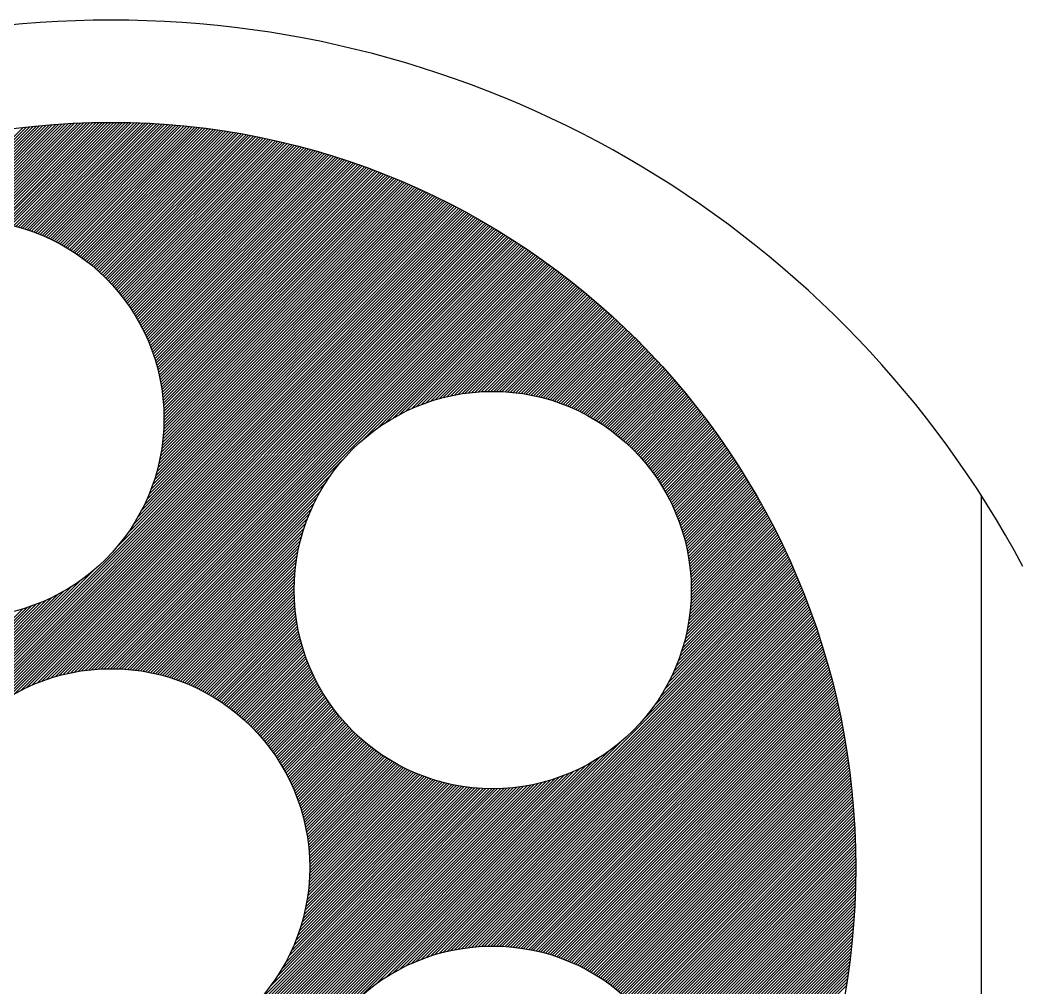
# Model space of a CAD drawing. Extents: x 35 to 221, y -13 to 45.
# Drawn here: x 110.3403 to 110.4948, y 35.8033 to 35.9523 of the extents above; entities that cross this region are included whole.
import ezdxf

# ---------------------------------------------------------------- set-up
doc = ezdxf.new("R2010")
doc.units = 0
doc.header["$LTSCALE"] = 0.5
doc.header["$MEASUREMENT"] = 0
doc.layers.get('0').update_dxf_attribs({"linetype": 'CONTINUOUS'})
doc.layers.add('PECA', color=3, linetype='CONTINUOUS')

# ---------------------------------------------------------------- blocks, each defined once
blk = doc.blocks.new('*X19')
at = {"color": 0}
for p, q in [((291.5049283023066, 149.8832487138869), (291.522343707316, 149.9006641188964)), ((291.5055858275218, 149.8833716663755), (291.5229489079069, 149.9007347467607)), ((291.5062283996911, 149.8834796658182), (291.5235510004991, 149.9008022666263)), ((291.5068571180301, 149.8835738114307), (291.5241500370729, 149.9008667304735)), ((291.5074729415264, 149.8836550622004), (291.5247460679971, 149.9009281886711)), ((291.5080767128348, 149.8837242607823), (291.5253391420977, 149.9009866900452)), ((291.5086691771627, 149.8837821523836), (291.5259293067243, 149.9010422819452)), ((291.5092509973746, 149.8838293998689), (291.5265166078108, 149.9010950103052)), ((291.5098227662025, 149.8838665959702), (291.5271010899349, 149.9011449197026)), ((291.510385016213, 149.8838942732542), (291.5276827963726, 149.9011920534138)), ((291.5109382280163, 149.8839129123309), (291.528261769152, 149.9012364534665)), ((291.5114828370818, 149.8839229486697), (291.5288380491018, 149.9012781606897)), ((291.5120192394396, 149.883924778301), (291.5294116758997, 149.9013172147611)), ((291.5125477964839, 149.8839187626188), (291.5299826881168, 149.9013536542517)), ((291.5130688390433, 149.8839052324515), (291.5305511232604, 149.9013875166686)), ((291.5135826708528, 149.8838844915345), (291.5311170178143, 149.9014188384959)), ((291.514089571531, 149.8838568194861), (291.5316804072778, 149.901447655233)), ((291.5145897991453, 149.8838224743738), (291.5322413262026, 149.9014740014311)), ((291.5150835924342, 149.8837816949361), (291.5327998082268, 149.9014979107288)), ((291.5155711727399, 149.8837347025153), (291.5333558861094, 149.9015194158848)), ((291.5160527456973, 149.8836817027461), (291.5339095917614, 149.9015385488102)), ((291.5165285027147, 149.8836228870369), (291.5344609562762, 149.9015553405985)), ((291.5169986222776, 149.8835584338733), (291.5350100099587, 149.9015698215544)), ((291.5174632711014, 149.8834885099705), (291.5355567823527, 149.9015820212217)), ((291.5179226051513, 149.8834132712938), (291.5361013022673, 149.9015919684097)), ((291.5183767705515, 149.8833328639674), (291.5366435978022, 149.9015996912181)), ((291.5188259043939, 149.8832474250833), (291.5371836963718, 149.9016052170611)), ((291.5192701354634, 149.8831570834262), (291.537721624728, 149.9016085726907)), ((291.5197095848865, 149.8830619601227), (291.5382574089826, 149.9016097842188)), ((291.5201443667158, 149.8829621692254), (291.5387910746281, 149.9016088771377)), ((291.5205745884563, 149.8828578182393), (291.5393226465581, 149.9016058763411)), ((291.5210003515406, 149.882749008597), (291.5398521490866, 149.901600806143)), ((291.5214217517592, 149.8826358360892), (291.5403796059665, 149.9015936902963)), ((291.5218388796516, 149.8825183912548), (291.5409050404073, 149.9015845520107)), ((291.5222518208599, 149.8823967597366), (291.5414284750929, 149.9015734139696)), ((291.5226606564533, 149.8822710226034), (291.5419499321966, 149.9015602983468)), ((291.5230654632222, 149.8821412566458), (291.5424694333985, 149.9015452268221)), ((291.5234663139479, 149.8820075346449), (291.542986999899, 149.901528220596)), ((291.523863277649, 149.8818699256194), (291.5435026524345, 149.9015093004049)), ((291.5242564198076, 149.8817284950514), (291.5440164112908, 149.9014884865346)), ((291.5246458025769, 149.8815833050941), (291.5445282963164, 149.9014657988337)), ((291.5250314849717, 149.8814344147624), (291.5450383269359, 149.9014412567266)), ((291.5254135230446, 149.8812818801087), (291.545546522162, 149.9014148792261)), ((291.5257919700471, 149.8811257543847), (291.5460529006074, 149.9013866849449)), ((291.5261668765796, 149.8809660881906), (291.5465574804965, 149.9013566921075)), ((291.5265382907289, 149.8808029296132), (291.5470602796766, 149.9013249185609)), ((291.5269062581957, 149.8806363243535), (291.5475613156279, 149.9012913817857)), ((291.527270822413, 149.8804663158442), (291.5480606054747, 149.9012560989059)), ((291.527632024655, 149.8802929453597), (291.5485581659945, 149.9012190866991)), ((291.5279899041386, 149.8801162521167), (291.5490540136279, 149.901180361606)), ((291.5283444981172, 149.8799362733687), (291.5495481644878, 149.9011399397394)), ((291.528695841968, 149.879753044493), (291.5500406343684, 149.9010978368933)), ((291.5290439692729, 149.8795665990712), (291.5505314387534, 149.9010540685517)), ((291.5293889118935, 149.8793769689652), (291.5510205928245, 149.9010086498962)), ((291.5297307000412, 149.8791841843864), (291.5515081114694, 149.9009615958146)), ((291.5300693623423, 149.8789882739609), (291.5519940092896, 149.9009129209082)), ((291.5304049258977, 149.8787892647897), (291.5524783006076, 149.9008626394996)), ((291.5307374163393, 149.8785871825048), (291.5529609994742, 149.9008107656396)), ((291.5310668578823, 149.8783820513212), (291.5534421196757, 149.9007573131145)), ((291.5313932733731, 149.8781738940853), (291.5539216747401, 149.9007022954524)), ((291.5317166843344, 149.8779627323202), (291.5543996779443, 149.90064572593)), ((291.5320371110071, 149.8777485862663), (291.5548761423198, 149.9005876175789)), ((291.5323545723883, 149.8775314749209), (291.555351080659, 149.9005279831915)), ((291.5326690862675, 149.8773114160735), (291.5558245055211, 149.9004668353271)), ((291.5329806692592, 149.8770884263386), (291.5562964292381, 149.9004041863175)), ((291.5332893368337, 149.8768625211866), (291.5567668639197, 149.9003400482725)), ((291.5335951033447, 149.876633714971), (291.5572358214591, 149.9002744330853)), ((291.5338979820554, 149.8764020209551), (291.557703313538, 149.9002073524377)), ((291.5341979851616, 149.8761674513347), (291.5581693516319, 149.900138817805)), ((291.5344951238133, 149.8759300172598), (291.5586339470145, 149.900068840461)), ((291.534789408134, 149.875689728854), (291.5590971107629, 149.8999974314828)), ((291.5350808472383, 149.8754465952317), (291.5595588537617, 149.899924601755)), ((291.5353694492472, 149.8752006245141), (291.5600191867078, 149.8998503619746)), ((291.5356552213024, 149.8749518238426), (291.5604781201147, 149.8997747226549)), ((291.5359381695777, 149.8747001993914), (291.5609356643164, 149.89969769413)), ((291.5362182992901, 149.8744457563772), (291.5613918294715, 149.8996192865586)), ((291.5364956147078, 149.8741884990683), (291.5618466255675, 149.899539509928)), ((291.5367701191581, 149.873928430792), (291.5623000624241, 149.899458374058)), ((291.5370418150322, 149.8736655539395), (291.5627521496972, 149.8993758886045)), ((291.5373107037896, 149.8733998699704), (291.5632028968826, 149.8992920630633)), ((291.5375767859605, 149.8731313794148), (291.563652313319, 149.8992069067732)), ((291.5378400611466, 149.8728600818742), (291.5641004081921, 149.8991204289197)), ((291.5381005280202, 149.8725859760213), (291.5645471905372, 149.8990326385383)), ((291.5383581843225, 149.872309059597), (291.564992669243, 149.8989435445175)), ((291.5386130268594, 149.8720293294073), (291.5654368530542, 149.898853155602)), ((291.5388650514964, 149.8717467813177), (291.5658797505747, 149.898761480396)), ((291.5391142531518, 149.8714614102465), (291.566321370271, 149.8986685273657)), ((291.539360625788, 149.8711732101561), (291.5667617204742, 149.8985743048424)), ((291.5396041624014, 149.8708821740429), (291.5672008093836, 149.8984788210252)), ((291.5398448550106, 149.8705882939257), (291.5676386450689, 149.8983820839839)), ((291.5400826946432, 149.8702915608316), (291.568075235473, 149.8982841016613)), ((291.5403176713195, 149.8699919647814), (291.5685105884144, 149.8981848818762)), ((291.5405497740365, 149.8696894947718), (291.5689447115902, 149.8980844323254)), ((291.540778990748, 149.8693841387567), (291.5693776125779, 149.8979827605865)), ((291.5410053083435, 149.8690758836256), (291.569809298838, 149.8978798741201)), ((291.5412287126256, 149.8687647151812), (291.5702397777167, 149.8977757802722)), ((291.5414491882842, 149.8684506181131), (291.5706690564473, 149.8976704862763)), ((291.5416667188687, 149.8681335759711), (291.5710971421533, 149.8975639992557)), ((291.5418812867584, 149.8678135711342), (291.5715240418498, 149.8974563262256)), ((291.5420928731295, 149.8674905847787), (291.571949762446, 149.8973474740952)), ((291.54230145792, 149.8671645968426), (291.5723743107471, 149.8972374496697)), ((291.5425070197915, 149.8668355859876), (291.5727976934562, 149.8971262596522)), ((291.542709536088, 149.8665035295575), (291.5732199171762, 149.8970139106457)), ((291.5429089827914, 149.8661684035343), (291.5736409884119, 149.8969004091548)), ((291.5431053344739, 149.8658301824902), (291.5740609135717, 149.896785761588)), ((291.5432985642461, 149.8654888395359), (291.5744796989691, 149.8966699742589)), ((291.5434886437021, 149.8651443462652), (291.574897350825, 149.8965530533882)), ((291.543675542859, 149.8647966726956), (291.5753138752688, 149.8964350051054)), ((291.5438592300934, 149.8644457872034), (291.5757292783404, 149.8963158354504)), ((291.544039672072, 149.8640916564555), (291.5761435659918, 149.8961955503752)), ((291.5442168336771, 149.863734245334), (291.5765567440886, 149.8960741557455)), ((291.5443906779267, 149.8633735168569), (291.5769688184114, 149.8959516573417)), ((291.5445611658879, 149.8630094320916), (291.5773797946576, 149.8958280608614)), ((291.5447282565844, 149.8626419500616), (291.5777896784427, 149.8957033719199)), ((291.5448919068962, 149.8622710276468), (291.5781984753016, 149.8955775960521)), ((291.545052071451, 149.861896619475), (291.57860619069, 149.8954507387139)), ((291.5452087025081, 149.8615186778056), (291.579012829986, 149.8953228052834)), ((291.5453617498321, 149.861137152403), (291.5794183984916, 149.8951938010624)), ((291.5455111605561, 149.8607519904004), (291.579822901433, 149.8950637312773)), ((291.5456568790348, 149.8603631361525), (291.5802263439633, 149.894932601081)), ((291.5457988466838, 149.8599705310749), (291.5806287311624, 149.8948004155536)), ((291.5459370018065, 149.859574113471), (291.5810300680392, 149.8946671797038)), ((291.5460712794053, 149.8591738183433), (291.5814303595322, 149.8945328984701)), ((291.5462016109767, 149.858769577188), (291.5818296105108, 149.8943975767222)), ((291.5463279242877, 149.8583613177724), (291.5822278257765, 149.8942612192613)), ((291.5464501431325, 149.8579489638907), (291.5826250100641, 149.8941238308223)), ((291.5465681870666, 149.8575324350982), (291.5830211680424, 149.893985416074)), ((291.5466819711152, 149.8571116464203), (291.5834163043157, 149.8938459796207)), ((291.5467914054548, 149.8566865080332), (291.5838104234245, 149.8937055260029)), ((291.5468963950626, 149.8562569249145), (291.5842035298467, 149.8935640596985)), ((291.5469968393319, 149.8558227964572), (291.5845956279984, 149.8934215851237)), ((291.5470926316469, 149.8553840160457), (291.5849867222352, 149.893278106634)), ((291.547183658915, 149.8549404705872), (291.5853768168528, 149.8931336285249)), ((291.5472698010472, 149.8544920399927), (291.5857659160878, 149.8929881550334)), ((291.5473509303831, 149.8540385966021), (291.5861540241193, 149.8928416903383)), ((291.5474269110517, 149.8535800045441), (291.586541145069, 149.8926942385614)), ((291.5474975982575, 149.8531161190234), (291.5869272830024, 149.8925458037682)), ((291.5475628374842, 149.8526467855235), (291.5873124419297, 149.892396389969)), ((291.5476224636012, 149.8521718389139), (291.5876966258066, 149.8922460011193)), ((291.5476762998597, 149.8516911024458), (291.588079838535, 149.8920946411211)), ((291.5477241567604, 149.8512043866199), (291.5884620839637, 149.8919423138233)), ((291.5477658307726, 149.8507114879055), (291.5888433658898, 149.8917890230227)), ((291.5478011028802, 149.8502121872866), (291.5892236880583, 149.8916347724647)), ((291.5478297369245, 149.8497062486044), (291.5896030541642, 149.891479565844)), ((291.5478514777085, 149.8491934166617), (291.5899814678519, 149.8913234068052)), ((291.5478660488187, 149.8486734150453), (291.5903589327172, 149.8911662989438)), ((291.5474425983829, 149.8423696646173), (291.5944494049888, 149.8893764712231)), ((291.547534859058, 149.8429964980189), (291.5940821532828, 149.8895437922437)), ((291.5476143510408, 149.8436105627283), (291.5937139892441, 149.8897102009316)), ((291.5476819021098, 149.8442126865238), (291.5933449097757, 149.8898756941898)), ((291.5477382449457, 149.8448036020863), (291.5929749117387, 149.8900402688794)), ((291.5477840317775, 149.8453839616447), (291.592603991951, 149.8902039218183)), ((291.5478198462398, 149.8459543488336), (291.5922321471872, 149.890366649781)), ((291.5478462130637, 149.8465152883841), (291.5918593741778, 149.8905284494981)), ((291.5478636060685, 149.8470672541154), (291.5914856696085, 149.8906893176554)), ((291.547872454804, 149.8476106755775), (291.59111103012, 149.8908492508935)), ((291.5478731501124, 149.8481459436125), (291.5907354523068, 149.8910082458069)), ((291.5451558806699, 149.8342026469118), (291.5984298047081, 149.8874765709501)), ((291.5455076733189, 149.8350890122874), (291.5980723958479, 149.8876537348164)), ((291.5458181193758, 149.835934031071), (291.5977141060768, 149.8878300177719)), ((291.5460934415776, 149.8367439259994), (291.5973549327293, 149.888005417151)), ((291.546338393026, 149.8375234501742), (291.5969948731031, 149.8881799302515)), ((291.5465567028767, 149.8382763327516), (291.596633924459, 149.8883535543338)), ((291.5467513617772, 149.8390055643786), (291.5962720840195, 149.8885262866209)), ((291.5469248123447, 149.8397135876727), (291.5959093489692, 149.8886981242972)), ((291.5470790806845, 149.8404024287391), (291.5955457164541, 149.8888690645087)), ((291.5472158698415, 149.8410737906227), (291.595181183581, 149.8890391043622)), ((291.5473366278555, 149.8417291213632), (291.5948157474169, 149.8892082409246)), ((291.4882241110456, 149.772994295475), (291.6012576708507, 149.88602785528)), ((291.4883031790658, 149.7725387907686), (291.6016072655989, 149.8858428773017)), ((291.4883770410919, 149.7720780800681), (291.6019560041602, 149.8856570431364)), ((291.5392960982471, 149.824600855403), (291.600907217595, 149.886211974751)), ((291.5411858416506, 149.8270251715331), (291.6005559034787, 149.8863952333613)), ((291.5422838925514, 149.8286577951605), (291.6002037261155, 149.8865776287246)), ((291.5430970589223, 149.830005534258), (291.5998506830855, 149.8867591584212)), ((291.5437483164928, 149.8311913645551), (291.5994967719351, 149.8869398199973)), ((291.5442910738637, 149.8322686946525), (291.5991419901763, 149.8871196109651)), ((291.5447543169705, 149.8332665104859), (291.5987863352865, 149.8872985288019)), ((291.4884455485059, 149.7716120147555), (291.6023038888227, 149.8854703550724)), ((291.4885085426205, 149.7711404361436), (291.6026509218426, 149.8852828153657)), ((291.4885658537434, 149.7706631745399), (291.6029971054443, 149.8850944262408)), ((291.4886173001233, 149.7701800481932), (291.603342441821, 149.8849051898908)), ((291.488662686761, 149.7696908621043), (291.6036869331347, 149.8847151084781)), ((291.4887018040609, 149.7691954066777), (291.6040305815172, 149.884524184134)), ((291.4887344262999, 149.7686934561901), (291.6043733890697, 149.8843324189598)), ((291.4887603098776, 149.7681847670412), (291.6047153578633, 149.8841398150269)), ((291.5159303701549, 149.7948202545919), (291.6050564899396, 149.8839463743766)), ((291.5179640371454, 149.7963193488557), (291.6053967873106, 149.8837520990211)), ((291.5194828032589, 149.7973035422428), (291.6057362519597, 149.8835569909435)), ((291.5207701554411, 149.7980563216984), (291.6060748858409, 149.8833610520981)), ((291.5219169426154, 149.7986685361462), (291.6064126908801, 149.8831642844108)), ((291.5229662856023, 149.7991833064064), (291.6067496689748, 149.8829666897789)), ((291.5239427160531, 149.7996251641306), (291.6070858219947, 149.8827682700723)), ((291.5248617834228, 149.8000096587738), (291.6074211517818, 149.8825690271327)), ((291.5257340860874, 149.8003473887118), (291.6077556601505, 149.8823689627749)), ((291.5265672362582, 149.8006459661561), (291.6080893488884, 149.8821680787862)), ((291.5273669225288, 149.8009110797), (291.6084222197559, 149.8819663769272)), ((291.5281375302865, 149.8011471147311), (291.6087542744871, 149.8817638589317)), ((291.528882526086, 149.801357537804), (291.6090855147893, 149.8815605265074)), ((291.529604707311, 149.8015451463025), (291.6094159423441, 149.8813563813356)), ((291.5303063707261, 149.801712236991), (291.6097455588068, 149.8811514250717)), ((291.5309894299918, 149.8018607235302), (291.6100743658073, 149.8809456593457)), ((291.5316554998628, 149.8019922206745), (291.61040236495, 149.8807390857618)), ((291.532305957942, 149.8021081060272), (291.610729557814, 149.8805317058992)), ((291.5329419909043, 149.8022095662629), (291.6110559459535, 149.8803235213121)), ((291.5335646297143, 149.8022976323464), (291.6113815308976, 149.8801145335297)), ((291.5341747768865, 149.802373206792), (291.6117063141514, 149.8799047440569)), ((291.5347732278817, 149.8024370850605), (291.6120302971951, 149.879694154374)), ((291.5353606881134, 149.8024899725658), (291.6123534814851, 149.8794827659374)), ((291.5359377866195, 149.8025324983452), (291.6126758684534, 149.8792705801791)), ((291.5365050871639, 149.802565226163), (291.6129974595087, 149.8790575985079)), ((291.5370630973387, 149.8025886636113), (291.6133182560358, 149.8788438223084)), ((291.5376122760884, 149.8026032696344), (291.6136382593963, 149.8786292529423)), ((291.5381530399797, 149.8026094607991), (291.6139574709283, 149.8784138917477)), ((291.5386857684637, 149.8026076165566), (291.614275891947, 149.8781977400399)), ((291.5392108083213, 149.8025980836877), (291.6145935237449, 149.8779807991112)), ((291.5397284774428, 149.8025811800825), (291.6149103675916, 149.8777630702314)), ((291.5402390680582, 149.8025571979713), (291.6152264247343, 149.8775445546474)), ((291.5407428495155, 149.802526406702), (291.6155416963977, 149.8773252535842)), ((291.5412400706789, 149.8024890551389), (291.6158561837842, 149.8771051682442)), ((291.5417309620112, 149.8024453737445), (291.6161698880745, 149.8768842998079)), ((291.5839040185841, 149.8440838575909), (291.6164828104272, 149.8766626494341)), ((291.5864471150661, 149.8460923813464), (291.6167949519792, 149.8764402182594)), ((291.5881059277184, 149.8472166212721), (291.6171063138456, 149.8762170073992)), ((291.5894667721571, 149.8480428929842), (291.6174168971203, 149.8759930179474)), ((291.5906608531027, 149.8487024012033), (291.6177267028759, 149.8757682509764)), ((291.5917440069451, 149.849250982319), (291.6180357321636, 149.8755427075375)), ((291.5927462280686, 149.849718630716), (291.6183439860137, 149.8753163886611)), ((291.5936858556292, 149.85012368555), (291.6186514654357, 149.8750892953564)), ((291.594575081996, 149.8504783391903), (291.618958171418, 149.8748614286122)), ((291.5954225054707, 149.8507911899383), (291.6192641049287, 149.8746327893963)), ((291.5962344619874, 149.8510685737284), (291.6195692669151, 149.8744033786562)), ((291.5970157819687, 149.8513153209831), (291.6198736583042, 149.8741731973187)), ((291.5977702494395, 149.8515352157274), (291.6201772800028, 149.8739422462906)), ((291.5985008952167, 149.851731288778), (291.6204801328972, 149.8737105264585)), ((291.5992101920993, 149.851906012934), (291.6207822178539, 149.8734780386886)), ((291.5999001893728, 149.8520614374809), (291.6210835357194, 149.8732447838276)), ((291.6005726082241, 149.8521992836056), (291.6213840873203, 149.8730107627019)), ((291.6012289111245, 149.8523210137795), (291.6216838734634, 149.8727759761184)), ((291.6018703533767, 149.8524278833051), (291.6219828949359, 149.8725404248643)), ((291.6024980221317, 149.8525209793336), (291.6222811525053, 149.8723041097072)), ((291.6031128664146, 149.8526012508899), (291.6225786469199, 149.8720670313952)), ((291.6037157205693, 149.852669532318), (291.6228753789085, 149.8718291906571)), ((291.604307322807, 149.8527265618291), (291.6231713491804, 149.8715905882025)), ((291.6048883300535, 149.852772996349), (291.6234665584259, 149.8713512247215)), ((291.6054593299622, 149.8528094235312), (291.6237610073164, 149.8711111008854)), ((291.6060208507265, 149.8528363715689), (291.6240546965038, 149.8708702173462)), ((291.6065733691669, 149.8528543172827), (291.6243476266214, 149.8706285747372)), ((291.6071173174501, 149.8528636928393), (291.6246397982835, 149.8703861736727)), ((291.6076530887124, 149.8528648913751), (291.6249312120855, 149.8701430147481)), ((291.6081810417992, 149.8528582717353), (291.6252218686042, 149.8698990985403)), ((291.6087015052846, 149.852844162494), (291.6255117683979, 149.8696544256073)), ((291.6092147809003, 149.8528228653832), (291.6258009120058, 149.8694089964888)), ((291.609721146478, 149.8527946582344), (291.6260892999492, 149.8691628117055)), ((291.610220858485, 149.8527597975148), (291.6263769327304, 149.8689158717602)), ((291.6107141542217, 149.852718520525), (291.6266638108336, 149.8686681771368)), ((291.611201253734, 149.8526710473106), (291.6269499347246, 149.8684197283012)), ((291.6116823614838, 149.8526175823339), (291.6272353048508, 149.8681705257008)), ((291.6121576678158, 149.8525583159392), (291.6275199216415, 149.8679205697649)), ((291.6126273502477, 149.8524934256446), (291.6278037855077, 149.8676698609046)), ((291.613091574612, 149.8524230772823), (291.6280868968424, 149.8674183995127)), ((291.6135504960667, 149.8523474260104), (291.6283692560203, 149.867166185964)), ((291.6140042599956, 149.8522666172128), (291.6286508633983, 149.8669132206155)), ((291.6144530028109, 149.8521807873014), (291.6289317193151, 149.8666595038057)), ((291.6148968526708, 149.8520900644348), (291.6292118240915, 149.8664050358555)), ((291.615335930124, 149.8519945691614), (291.6294911780304, 149.8661498170679)), ((291.6157703486886, 149.8518944149995), (291.6297697814169, 149.8658938477277)), ((291.6162002153743, 149.8517897089586), (291.630047634518, 149.8656371281022)), ((291.6166256311539, 149.8516805520116), (291.6303247375829, 149.8653796584406)), ((291.6170466913903, 149.8515670395214), (291.6306010908434, 149.8651214389745)), ((291.6174634862244, 149.8514492616289), (291.6308766945131, 149.8648624699176)), ((291.6178761009266, 149.8513273036046), (291.6311515487879, 149.8646027514659)), ((291.6182846162186, 149.85120124617), (291.6314256538463, 149.8643422837976)), ((291.6186891085652, 149.85107116579), (291.6316990098487, 149.8640810670735)), ((291.6190896504424, 149.8509371349406), (291.6319716169381, 149.8638191014364)), ((291.6194863105821, 149.8507992223537), (291.6322434752398, 149.8635563870114)), ((291.6198791541967, 149.8506574932418), (291.6325145848613, 149.8632929239064)), ((291.6202682431853, 149.8505120095038), (291.6327849458926, 149.8630287122111)), ((291.6206536363232, 149.8503628299151), (291.633054558406, 149.8627637519979)), ((291.6210353894363, 149.8502100103016), (291.6333234224563, 149.8624980433216)), ((291.6214135555618, 149.8500536037006), (291.6335915380805, 149.8622315862192)), ((291.6217881850973, 149.8498936605095), (291.6338589052982, 149.8619643807103)), ((291.6221593259368, 149.8497302286224), (291.6341255241112, 149.8616964267968)), ((291.6225270235984, 149.8495633535574), (291.6343913945039, 149.8614277244629)), ((291.6228913213408, 149.8493930785733), (291.634656516443, 149.8611582736754)), ((291.6232522602726, 149.8492194447785), (291.6349208898775, 149.8608880743834)), ((291.6236098794525, 149.8490424912319), (291.6351845147389, 149.8606171265182)), ((291.6239642159831, 149.8488622550358), (291.6354473909411, 149.8603454299938)), ((291.624315305097, 149.8486787714232), (291.6357095183802, 149.8600729847064)), ((291.6246631802379, 149.8484920738375), (291.6359708969349, 149.8597997905345)), ((291.625007873135, 149.8483021940081), (291.6362315264661, 149.8595258473391)), ((291.6253494138725, 149.8481091620189), (291.636491406817, 149.8592511549633)), ((291.6256878309541, 149.8479130063739), (291.636750537813, 149.8589757132329)), ((291.626023151363, 149.8477137540562), (291.6370089192621, 149.8586995219554)), ((291.6263554006176, 149.8475114305843), (291.6372665509545, 149.8584225809211)), ((291.6266846028236, 149.8473060600637), (291.6375234326622, 149.8581448899023)), ((291.6270107807213, 149.8470976652349), (291.6377795641399, 149.8578664486535)), ((291.6273339557312, 149.8468862675181), (291.6380349451244, 149.8575872569114)), ((291.6276541479944, 149.8466718870548), (291.6382895753346, 149.8573073143949)), ((291.6279713764118, 149.8464545427456), (291.6385434544712, 149.857026620805)), ((291.628285658679, 149.8462342522863), (291.6387965822175, 149.8567451758248)), ((291.6285970113194, 149.8460110322), (291.6390489582386, 149.8564629791193)), ((291.6289054497141, 149.8457848978682), (291.6393005821816, 149.8561800303357)), ((291.6292109881301, 149.8455558635576), (291.6395514536756, 149.855896329103)), ((291.6295136397455, 149.8453239424465), (291.6398015723315, 149.8556118750324)), ((291.6298134166731, 149.8450891466474), (291.6400509377422, 149.8553266677166)), ((291.6301103299811, 149.8448514872289), (291.6402995494824, 149.8550407067303)), ((291.630404389713, 149.8446109742342), (291.6405474071087, 149.8547539916299)), ((291.6306956049045, 149.8443676166991), (291.6407945101592, 149.8544665219538)), ((291.630983983599, 149.844121422667), (291.6410408581537, 149.8541782972217)), ((291.6312695328613, 149.8438723992028), (291.6412864505937, 149.8538893169352)), ((291.6315522587897, 149.8436205524045), (291.6415312869622, 149.8535995805771)), ((291.6318321665258, 149.8433658874141), (291.6417753667237, 149.853309087612)), ((291.6321092602636, 149.8431084084254), (291.6420186893241, 149.8530178374858)), ((291.6323835432564, 149.8428481186916), (291.6422612541907, 149.8527258296258)), ((291.6326550178219, 149.8425850205305), (291.642503060732, 149.8524330634406)), ((291.6329236853462, 149.8423191153282), (291.6427441083378, 149.8521395383198)), ((291.6331895462864, 149.8420504035418), (291.642984396379, 149.8518452536344)), ((291.6334526001707, 149.8417788846996), (291.6432239242076, 149.8515502087364)), ((291.6337128455984, 149.8415045574007), (291.6434626911565, 149.8512544029587)), ((291.6339702802371, 149.8412274193128), (291.6437006965395, 149.8509578356152)), ((291.6342249008186, 149.8409474671677), (291.6439379396514, 149.8506605060005)), ((291.6344767031342, 149.8406646967568), (291.6441744197676, 149.8503624133901)), ((291.6347256820271, 149.8403791029231), (291.644410136144, 149.85006355704)), ((291.634971831384, 149.8400906795534), (291.6446450880173, 149.8497639361867)), ((291.6352151441246, 149.8397994195674), (291.6448792746046, 149.8494635500474)), ((291.63545561219, 149.8395053149062), (291.6451126951033, 149.8491623978195)), ((291.6356932265288, 149.8392083565185), (291.645345348691, 149.8488604786806)), ((291.6359279770816, 149.8389085343447), (291.6455772345256, 149.8485577917887)), ((291.6361598527636, 149.8386058373001), (291.645808351745, 149.8482543362815)), ((291.6363888414455, 149.8383002532554), (291.6460386994671, 149.847950111277)), ((291.6366149299322, 149.8379917690155), (291.6462682767895, 149.8476451158728)), ((291.6368381039395, 149.8376803702962), (291.6464970827897, 149.8473393491464)), ((291.6370583480682, 149.8373660416984), (291.6467251165246, 149.8470328101548)), ((291.6372756457769, 149.8370487666805), (291.6469523770308, 149.8467254979345)), ((291.6374899793511, 149.8367285275281), (291.6471788633243, 149.8464174115013)), ((291.6377013298708, 149.8364053053212), (291.6474045743999, 149.8461085498504)), ((291.6379096771748, 149.8360790798987), (291.6476295092322, 149.845798911956)), ((291.6381149998223, 149.8357498298196), (291.6478536667742, 149.8454884967715)), ((291.6383172750517, 149.8354175323224), (291.648077045958, 149.8451773032288)), ((291.6385164787355, 149.8350821632797), (291.6482996456945, 149.8448653302387)), ((291.6387125853326, 149.8347436971502), (291.6485214648731, 149.8445525766906)), ((291.6389055678363, 149.8344021069273), (291.6487425023615, 149.8442390414524)), ((291.6390953977183, 149.8340573640827), (291.6489627570058, 149.8439247233702)), ((291.639282044869, 149.8337094385069), (291.6491822276303, 149.8436096212681)), ((291.6394654775328, 149.8333582984441), (291.6494009130372, 149.8432937339485)), ((291.6396456622385, 149.8330039104232), (291.6496188120066, 149.8429770601913)), ((291.6398225637244, 149.8326462391825), (291.6498359232962, 149.8426595987542)), ((291.6399961448578, 149.8322852475894), (291.6500522456411, 149.8423413483726)), ((291.6401663665486, 149.8319208965535), (291.650267777754, 149.8420223077589)), ((291.5422157373885, 149.8023955763953), (291.5802472549698, 149.8404270939766)), ((291.6403331876549, 149.8315531449333), (291.6504825183246, 149.8417024756029)), ((291.6404965648832, 149.8311819494351), (291.6506964660196, 149.8413818505714)), ((291.6406564526791, 149.8308072645043), (291.6509096194825, 149.8410604313078)), ((291.6408128031098, 149.8304290422085), (291.6511219773337, 149.8407382164324)), ((291.6409655657375, 149.8300472321096), (291.6513335381696, 149.8404152045417)), ((291.6411146874821, 149.8296617811276), (291.6515443005633, 149.8400913942087)), ((291.6412601124723, 149.8292726333912), (291.6517542630635, 149.8397667839824)), ((291.641401781885, 149.8288797300774), (291.6519634241953, 149.8394413723877)), ((291.6415396337705, 149.8284830092363), (291.652171782459, 149.8391151579249)), ((291.6416736028625, 149.8280824056017), (291.6523793363308, 149.83878813907)), ((291.6418036203717, 149.8276778503844), (291.6525860842618, 149.8384603142744)), ((291.5426945956887, 149.802339861969), (291.5782387312142, 149.8378839974945)), ((291.6419296137614, 149.8272692710474), (291.6527920246783, 149.8381316819643)), ((291.6420515065014, 149.8268565910609), (291.6529971559813, 149.8378022405407)), ((291.6421692178011, 149.826439729634), (291.6532014765467, 149.8374719883795)), ((291.6422826623155, 149.8260186014218), (291.6534049847244, 149.8371409238307)), ((291.6423917498244, 149.8255931162041), (291.6536076788387, 149.8368090452184)), ((291.5431677221872, 149.8022784157409), (291.5771144912885, 149.8362251848422)), ((291.5436352897873, 149.8022114106143), (291.5762882195764, 149.8348643404035)), ((291.6424963848793, 149.8251631785325), (291.6538095571879, 149.836476350841)), ((291.6425964664158, 149.8247286873424), (291.6540106180436, 149.8361428389701)), ((291.6426918873253, 149.8242895355253), (291.6542108596511, 149.8358085078511)), ((291.642782533983, 149.8238456094564), (291.6544102802288, 149.8354733557022)), ((291.6428682857249, 149.8233967884717), (291.654608877968, 149.8351373807148)), ((291.6429490142677, 149.822942944288), (291.6548066510327, 149.834800581053)), ((291.5440974601092, 149.8021390082097), (291.5756287113574, 149.8336702594578)), ((291.6430245830636, 149.8224839403573), (291.6550035975593, 149.834462954853)), ((291.6430948465811, 149.8220196311482), (291.6551997156563, 149.8341245002234)), ((291.643159649501, 149.8215498613416), (291.655395003404, 149.8337852152445)), ((291.6432188258149, 149.8210744649289), (291.6555894588543, 149.8334450979682)), ((291.6432721978119, 149.8205932641993), (291.6557830800303, 149.8331041464177)), ((291.5445543844571, 149.8020613598311), (291.5750801302416, 149.8325871056155)), ((291.5450062046798, 149.8019786073272), (291.5746124818446, 149.831584884492)), ((291.6433195749352, 149.820106068596), (291.6559758649263, 149.8327623585871)), ((291.6433607524888, 149.8196126734231), (291.6561678115071, 149.8324197324413)), ((291.6433955101685, 149.8191128583762), (291.6563589177079, 149.8320762659155)), ((291.6434236103869, 149.818606385868), (291.6565491814339, 149.831731956915)), ((291.6434447963579, 149.8180929991124), (291.6567386005602, 149.8313868033148)), ((291.5454530539394, 149.8018908838602), (291.5742074270106, 149.8306452569314)), ((291.5458950573997, 149.8017983145938), (291.5738527733703, 149.8297560305646)), ((291.6434092787557, 149.8148500451507), (291.6578572558325, 149.8292980222276)), ((291.6434363724569, 149.8154117115785), (291.6576729506641, 149.8296482897857)), ((291.6434544566773, 149.8159643685255), (291.6574877874924, 149.8299976993406)), ((291.6434587898934, 149.8175724199214), (291.6569271729313, 149.8310408029593)), ((291.6434639642415, 149.8165084488163), (291.6573017686309, 149.8303462532056)), ((291.6434652888624, 149.8170443461638), (291.6571148963608, 149.8306939536621)), ((291.5463323328445, 149.8017010173121), (291.5735399226224, 149.82890860709)), ((291.5467649912339, 149.8015991029749), (291.5732625388322, 149.8280966505733)), ((291.6431199678479, 149.81188787061), (291.6587658283481, 149.8275337311102)), ((291.6432004349008, 149.8125029103896), (291.6585858490538, 149.8278883245425)), ((291.643268899457, 149.8131059476724), (291.6584049996917, 149.828242047907)), ((291.6433261011202, 149.813697722062), (291.6582232827422, 149.828594903684)), ((291.6433726979982, 149.8142788916667), (291.6580407006516, 149.8289468943201)), ((291.5471931372062, 149.8014926762207), (291.5730157915775, 149.8273153305919)), ((291.5476168695321, 149.80138183582), (291.5727958968332, 149.8265608631211)), ((291.5480362815253, 149.8012666750866), (291.5725998237826, 149.8258302173439)), ((291.6425037669762, 149.8085988061055), (291.6596525845402, 149.8257476236695)), ((291.6426594817668, 149.8092890936227), (291.6594769940175, 149.8261066058733)), ((291.642797593155, 149.8099617777374), (291.6593005204974, 149.8264647050798)), ((291.6429195672532, 149.8106183245622), (291.6591231666376, 149.8268219239466)), ((291.6430266623009, 149.8112599923365), (291.6589449350594, 149.8271782650949)), ((291.5484514614167, 149.8011472822514), (291.5724250996266, 149.8251209204614)), ((291.5488624926936, 149.8010237408018), (291.5722696750797, 149.8244309231878)), ((291.6413869006162, 149.8048090761125), (291.6605171965846, 149.823939372081)), ((291.6416648029999, 149.8056215512228), (291.6603460622125, 149.8243028104355)), ((291.6419120017343, 149.8064033226839), (291.6601740309956, 149.8246653519451)), ((291.6421322947457, 149.8071581884219), (291.6600011057795, 149.8250269994555)), ((291.6423287230164, 149.8078891894191), (291.6598272893713, 149.825387755774)), ((291.5492694544101, 149.8008961297917), (291.572131828955, 149.8237585043365)), ((291.5496724214689, 149.8007645241239), (291.5720100987811, 149.8231022014361)), ((291.5500714648805, 149.8006289948089), (291.5719032292555, 149.822460759184)), ((291.6392933178215, 149.800042629685), (291.6613593134119, 149.8221086252754)), ((291.6398433733931, 149.8011272579832), (291.6611927073338, 149.8224765919238)), ((291.6403121346689, 149.8021305919856), (291.6610251895864, 149.8228436469031)), ((291.6407180700868, 149.8030711001301), (291.6608567632159, 149.8232097932591)), ((291.6410734445452, 149.803961047315), (291.6606874312272, 149.823575033997)), ((291.4881399764142, 149.7734447335701), (291.5351980441918, 149.8205028013477)), ((291.550466652, 149.8004896092018), (291.5718101332271, 149.8218330904289)), ((291.5508580467438, 149.8003464312191), (291.5717298616707, 149.821218246146)), ((291.5512457097902, 149.800199521539), (291.5716615802426, 149.8206153919913)), ((291.5894392777677, 149.7475157259983), (291.6621785592063, 149.8202550074369)), ((291.6346289192477, 149.793239940205), (291.6620165586422, 149.8206275795993)), ((291.6366710652063, 149.79581665889), (291.6618536305427, 149.8209992242264)), ((291.6378020923428, 149.7974822587532), (291.6616897781677, 149.821369944578)), ((291.6386317135635, 149.7988464527005), (291.6615250047332, 149.8217397438701)), ((291.4880509060652, 149.7738902359477), (291.5327737280617, 149.8186130579442)), ((291.551629698762, 149.8000489377841), (291.5716045507315, 149.8200237897537)), ((291.552010068396, 149.7998947346916), (291.5715581162116, 149.8194427825071)), ((291.552386870699, 149.799736964268), (291.5715216890295, 149.8188717825984)), ((291.5906362476121, 149.748178123116), (291.6623396289305, 149.8198815044344)), ((291.5917214331141, 149.7487287358916), (291.6624997644651, 149.8195070672426)), ((291.5927251874205, 149.7491979174714), (291.6626589624149, 149.8191316924658)), ((291.5936660279949, 149.7496041853192), (291.662817219338, 149.8187553766623)), ((291.4878584432821, 149.7747669186178), (291.5297933653368, 149.8167018406725)), ((291.4879570230707, 149.7743309256798), (291.5311411044343, 149.8175150070434)), ((291.5527601550914, 149.7995756759339), (291.5714947409917, 149.8183102618341)), ((291.5531299685407, 149.7994109166565), (291.5714767952779, 149.8177577433937)), ((291.5534963556838, 149.799242731073), (291.5714674197213, 149.8172137951105)), ((291.5538593589416, 149.7990711616042), (291.5714662211856, 149.8166780238482)), ((291.5945562472102, 149.749959831808), (291.6629745317455, 149.8183781163433)), ((291.5954045043957, 149.7502735162668), (291.6631308961011, 149.8179999079722)), ((291.5962171751329, 149.7505516142775), (291.6632863088196, 149.8176207479642)), ((291.5969991168773, 149.7507989832953), (291.6634407662671, 149.8172406326851)), ((291.5977541328089, 149.7510194265003), (291.6635942647598, 149.8168595584512)), ((291.4875355843409, 149.7760477778563), (291.5265323891089, 149.8150445826243)), ((291.4876476238138, 149.7756252446026), (291.5275302049423, 149.8155078257311)), ((291.4877552758703, 149.7751983239325), (291.5286075350397, 149.816050583102)), ((291.5542190186239, 149.79889624856), (291.5714728408253, 149.8161500707614)), ((291.5545753730277, 149.7987180302372), (291.5714869500666, 149.8156296072761)), ((291.5549284585276, 149.7985365430105), (291.5715082471773, 149.8151163316603)), ((291.5984852677512, 149.7512159887161), (291.6637468005633, 149.8164775215281)), ((291.5991950050167, 149.751391153255), (291.6638983698919, 149.8160945181301)), ((291.5998854019587, 149.7515469774704), (291.6640489689081, 149.8157105444198)), ((291.6005581860733, 149.7516851888585), (291.6641985937216, 149.8153255965067)), ((291.6012148248479, 149.7518072549065), (291.6643472403882, 149.8149396704467)), ((291.4869126236948, 149.778097680843), (291.5222754494205, 149.8134605065688)), ((291.4870453170099, 149.7776958014316), (291.5230549735954, 149.8137054580172)), ((291.4871740356043, 149.7772899472994), (291.5238648685238, 149.813980780219)), ((291.487298705672, 149.7768800446406), (291.5247098873074, 149.8142912262759)), ((291.4874192493297, 149.7764660155717), (291.525596252683, 149.814643018925)), ((291.5552783096602, 149.7983518214165), (291.5715364543262, 149.8146099660826)), ((291.5556249592022, 149.798163898232), (291.5715713150458, 149.8141102540756)), ((291.5559684382432, 149.7979728045464), (291.5716125920356, 149.8136169583389)), ((291.5563087762532, 149.7977785698299), (291.57166006525, 149.8131298588266)), ((291.6018565776303, 149.7519144349622), (291.6644949049098, 149.8145527622417)), ((291.6024845348756, 149.752007819481), (291.6646415832327, 149.814164867838)), ((291.6030996483385, 149.7520883602173), (291.6647872712473, 149.8137759831261)), ((291.6037027546401, 149.7521568937923), (291.6649319647874, 149.8133861039396)), ((291.6042945939095, 149.7522141603351), (291.6650756596286, 149.8129952260543)), ((291.5566460011452, 149.7975812219952), (291.5717135302268, 149.8126487510768)), ((291.5569801393335, 149.797380787457), (291.5717727966214, 149.8121734447449)), ((291.5573112157883, 149.7971772911852), (291.571837686916, 149.8117037623129)), ((291.5576392540852, 149.7969707567555), (291.5719080352783, 149.8112395379486)), ((291.6048758247007, 149.7522608183997), (291.6652183514881, 149.8126033451871)), ((291.6054470360596, 149.7522974570321), (291.6653600360233, 149.8122104569958)), ((291.6060087573791, 149.7523246056251), (291.6655007088313, 149.8118165570772)), ((291.6065614665195, 149.7523427420389), (291.6656403654477, 149.811421640967)), ((291.5579642764529, 149.7967612063967), (291.5719836865502, 149.8107806164939)), ((291.5582863038158, 149.7965486610329), (291.5720644953478, 149.810326852565)), ((291.5586053558344, 149.796333140325), (291.5721503252591, 149.8098781097497)), ((291.5589214509428, 149.7961146627068), (291.5722410481258, 149.8094342598899)), ((291.6071055965535, 149.7523522993462), (291.6657790013455, 149.8110257041382)), ((291.6076415414114, 149.7523536714776), (291.6659166119343, 149.8106287420005)), ((291.6081696606382, 149.7523472179778), (291.6660531925593, 149.8102307498989)), ((291.6086902834267, 149.7523332680397), (291.6661887385001, 149.8098317231131)), ((291.6092037120587, 149.7523121239452), (291.6663232449697, 149.8094316568561)), ((291.5592346063826, 149.79589324542), (291.5723365433992, 149.8089951824366)), ((291.5595448382352, 149.7956689045461), (291.5724366975612, 149.808560763872)), ((291.5598521614509, 149.7954416550352), (291.572541403602, 149.8081308971863)), ((291.5601565898756, 149.7952115107333), (291.5726505605491, 149.8077054814067)), ((291.6097102248564, 149.7522840640163), (291.6664567071134, 149.8090305462733)), ((291.6102100787264, 149.7522493451597), (291.6665891200078, 149.8086283864411)), ((291.610703511364, 149.7522082050707), (291.6667204786593, 149.808225172366)), ((291.6111907431711, 149.7521608641512), (291.6668507780034, 149.8078208989835)), ((291.5604581362755, 149.7949784844067), (291.5727640730392, 149.8072844211703)), ((291.5607568123602, 149.7947425877647), (291.5728818509318, 149.8068676263363)), ((291.561052628802, 149.79450383148), (291.573003808956, 149.806455011634)), ((291.5613455952557, 149.794262225207), (291.5731298663906, 149.806046496342)), ((291.6116719789318, 149.7521075271854), (291.666980012903, 149.8074155611565)), ((291.6121474092828, 149.7520483848099), (291.6671081781477, 149.8070091536746)), ((291.612617212008, 149.7519836148084), (291.667235268452, 149.8066016712524)), ((291.613081553182, 149.7519133832559), (291.6673612784546, 149.8061931085284)), ((291.6135405881849, 149.7518378455322), (291.6674862027164, 149.8057834600636)), ((291.561635720374, 149.7940177775988), (291.5732599467706, 149.8056420039954)), ((291.5619230118232, 149.7937704963214), (291.57339397762, 149.8052414621182)), ((291.5622074762955, 149.7935203880672), (291.5735318902069, 149.8048448019786)), ((291.5624891195208, 149.7932674585659), (291.5736736193188, 149.8044519583639)), ((291.5627679462761, 149.7930117125946), (291.5738191030568, 149.8040628693753)), ((291.6139944626037, 149.7517571472244), (291.6676100357196, 149.8053727203403)), ((291.6144433130374, 149.7516714249316), (291.6677327718666, 149.8049608837607)), ((291.6148872678166, 149.7515808069841), (291.6678544054776, 149.8045479446452)), ((291.6153264476486, 149.7514854140895), (291.6679749307902, 149.8041338972312)), ((291.5630439603932, 149.7927531539851), (291.5739682826455, 149.8036774762374)), ((291.5633171647656, 149.7924917856309), (291.574121102259, 149.8032957231244)), ((291.563587561353, 149.7922276094918), (291.57427750886, 149.8029175569988)), ((291.5638551511845, 149.7919606265967), (291.5744374520511, 149.8025429274633)), ((291.5641199343606, 149.7916908370462), (291.5746008839382, 149.8021717866238)), ((291.6157609661984, 149.7513853599128), (291.6680943419573, 149.8037187356716)), ((291.6161909306118, 149.7512807515996), (291.6682126330456, 149.8033024540334)), ((291.6166164419881, 149.7511716902493), (291.6683297980344, 149.8028850462956)), ((291.6170375958076, 149.7510582713423), (291.6684458308138, 149.8024665063484)), ((291.6174544823208, 149.7509405851289), (291.6685607251827, 149.8020468279908)), ((291.5643819100529, 149.791418240012), (291.5747677590032, 149.8018040889623)), ((291.5646410765034, 149.7911428337358), (291.5749380339874, 149.8014397912198)), ((291.5648974310208, 149.7908646155267), (291.5751116677822, 149.801078852288)), ((291.5651509699766, 149.7905835817559), (291.5752886213288, 149.8007212331081)), ((291.5654016887989, 149.7902997278516), (291.5754688575248, 149.8003668965775)), ((291.6178671869004, 149.7508187169819), (291.6686744748478, 149.8016260049293)), ((291.6182757903634, 149.7506927477184), (291.6687870734214, 149.8012040307763)), ((291.6186803692644, 149.7505627538927), (291.6688985144198, 149.800780899048)), ((291.619080996163, 149.7504288080648), (291.6690087912612, 149.8003566031629)), ((291.5656495819647, 149.7900130482909), (291.5756523411375, 149.8000158074636)), ((291.5658946429907, 149.7897235365903), (291.5758390387231, 149.7996679323227)), ((291.5661368644225, 149.7894311852955), (291.5760289185526, 149.7993232394256)), ((291.5663762378216, 149.789135985968), (291.5762219505417, 149.7989816986881)), ((291.5666127537515, 149.7888379291714), (291.5764181061867, 149.7986432816066)), ((291.6194777398701, 149.7502909790454), (291.6691178972644, 149.7999311364396)), ((291.6198706656724, 149.750149332121), (291.6692258256465, 149.7995044920951)), ((291.6202598355387, 149.7500039292607), (291.6693325695209, 149.7990766632429)), ((291.62064530831, 149.7498548293055), (291.6694381218955, 149.7986476428909)), ((291.5668464017613, 149.7885370044546), (291.5766173585044, 149.7983079611977)), ((291.5670771703675, 149.7882332003342), (291.5768196819763, 149.797975711943)), ((291.5673050470341, 149.7879265042743), (291.5770250524969, 149.797646509737)), ((291.5675300181508, 149.7876169026643), (291.5772334473257, 149.7973203318393)), ((291.5677520690082, 149.7873043807952), (291.5774448450425, 149.7969971568295)), ((291.5679711837722, 149.7869889228326), (291.5776592255058, 149.7966769645662)), ((291.6210271398747, 149.7497020881437), (291.6695424756705, 149.7982174239394)), ((291.6214053833292, 149.7495457588715), (291.6696456236364, 149.7977859991787)), ((291.6217800891264, 149.7493858919421), (291.6697475584717, 149.7973533612874)), ((291.6221513052136, 149.7492225353027), (291.6698482727408, 149.7969195028299)), ((291.5681873454544, 149.7866705117882), (291.577876569815, 149.7963597361488)), ((291.5684005358816, 149.7863491294889), (291.5780968602744, 149.7960454538816)), ((291.5686107356615, 149.7860247565422), (291.5783200803606, 149.7957341012413)), ((291.5688179241463, 149.7856973723003), (291.5785462146924, 149.7954256628465)), ((291.5690220793931, 149.7853669548205), (291.578775249003, 149.7951201244305)), ((291.569223178121, 149.785033480822), (291.5790071701142, 149.7948174728151)), ((291.622519077159, 149.7490557345216), (291.6699477588915, 149.796484416254)), ((291.6228834482694, 149.7488855329053), (291.6700460092529, 149.7960480938889)), ((291.6232444596988, 149.7487119716081), (291.6701430160329, 149.7956105279423)), ((291.6236021505494, 149.7485350897322), (291.6702387713157, 149.7951717104985)), ((291.5694211956661, 149.7846969256404), (291.5792419659132, 149.7945176958875)), ((291.5696161059304, 149.7843572631782), (291.5794796253318, 149.7942207825795)), ((291.56980788133, 149.7840144658512), (291.5797201383264, 149.7939267228476)), ((291.5699964927367, 149.7836685045314), (291.5799634958615, 149.7936355076561)), ((291.5701819094168, 149.7833193484849), (291.5802096898936, 149.7933471289616)), ((291.5703640989644, 149.7829669653058), (291.5804587133578, 149.7930615796993)), ((291.6239565579654, 149.7483549244216), (291.6703332670591, 149.7947316335153)), ((291.624307717219, 149.7481715109487), (291.6704264950922, 149.7942902888219)), ((291.6246556617921, 149.7479848827952), (291.6705184471125, 149.7938476681156)), ((291.6250004234502, 149.7477950717268), (291.6706091146831, 149.7934037629597)), ((291.6253420323126, 149.7476021078626), (291.6706984892301, 149.79295856478)), ((291.5705430272298, 149.7826113208447), (291.5807105601561, 149.792778853771)), ((291.5707186582429, 149.7822523791312), (291.5809652251465, 149.7924989460348)), ((291.5708909541299, 149.7818901022917), (291.5812227041353, 149.792221852297)), ((291.5710598750243, 149.7815244504594), (291.581482993869, 149.7919475693042)), ((291.5712253789704, 149.781155381679), (291.5817460920301, 149.7916760947387)), ((291.5713874218199, 149.7807828518019), (291.5820119972324, 149.7914074272144)), ((291.5715459571194, 149.7804068143748), (291.5822807090188, 149.7911415662742)), ((291.6256805169167, 149.74740601974), (291.6707865620392, 149.7925120648625)), ((291.6260159042779, 149.7472068343748), (291.6708733242533, 149.7920642543501)), ((291.6263482199462, 149.7470045773165), (291.6709587668688, 149.7916151242391)), ((291.6266774880571, 149.7467992727007), (291.6710428807331, 149.7911646653768)), ((291.5717009359898, 149.7800272205187), (291.582552227861, 149.7908785123899)), ((291.5718523069955, 149.7796440187978), (291.5828265551599, 149.7906182669622)), ((291.572000016003, 149.7792571550786), (291.5831036932479, 149.7903608323236)), ((291.5721440060271, 149.7788665723762), (291.5833836453929, 149.790106211742)), ((291.5722842170657, 149.7784722106883), (291.5836664158039, 149.7898544094264)), ((291.5724205859188, 149.7780740068148), (291.5839520096375, 149.7896054305335)), ((291.5725530459928, 149.7776718941622), (291.5842404330073, 149.7893592811767)), ((291.5880738146611, 149.7466848356183), (291.6310911723557, 149.7897021933128)), ((291.6270037313802, 149.7465909432973), (291.6711256565407, 149.7907128684578)), ((291.6273269713642, 149.7463796105547), (291.67120708483, 149.7902597240205)), ((291.6276472281775, 149.7461652946415), (291.6712871559801, 149.789805222444)), ((291.6279645207477, 149.745948014485), (291.6713658602068, 149.7893493539441)), ((291.5726815270871, 149.77726580253), (291.5845316929932, 149.7891159684361)), ((291.5728059551617, 149.7768556578779), (291.5848257976544, 149.7888755003706)), ((291.5729262520835, 149.7764413820732), (291.5851227560422, 149.7886378860318)), ((291.5730423353492, 149.7760228926123), (291.585422578216, 149.788403135479)), ((291.5731541177814, 149.7756001023179), (291.5857252752605, 149.7881712597971)), ((291.5732615071959, 149.7751729190058), (291.5860308593052, 149.7879422711151)), ((291.5733644060356, 149.774741245119), (291.5863393435451, 149.7877161826284)), ((291.5734627109683, 149.7743049773251), (291.5866507422644, 149.7874930086212)), ((291.5864056328441, 149.7455512265279), (291.6285144536706, 149.7876600473544)), ((291.628278866796, 149.7457277878068), (291.6714431875593, 149.7888921085701)), ((291.628590282871, 149.7455046311552), (291.6715191279164, 149.7884334762006)), ((291.6288987843784, 149.7452785599359), (291.6715936709821, 149.7879734465397)), ((291.6292043856089, 149.7450495884399), (291.6716668062822, 149.7875120091133)), ((291.5430613254217, 149.7032760645586), (291.6254846598601, 149.7856993989971)), ((291.5735563124417, 149.7738640060719), (291.5869650708622, 149.7872727644924)), ((291.5736450941929, 149.7734182150965), (291.5872823458801, 149.7870554667838)), ((291.5737289327041, 149.7729674808811), (291.5876025850325, 149.7868411332095)), ((291.5738076965986, 149.772511672049), (291.5879258072394, 149.7866297826898)), ((291.5738812459685, 149.7720506486924), (291.588252032662, 149.7864214353859)), ((291.5739494316242, 149.7715842616215), (291.588581282741, 149.7862161127383)), ((291.5740120942541, 149.7711123515248), (291.5889135802382, 149.786013837509)), ((291.5740690634829, 149.770634748027), (291.589248949281, 149.7858146338251)), ((291.5838157665445, 149.7434959329549), (291.6268488538074, 149.7865290202178)), ((291.6295070997642, 149.7448177298686), (291.6717385231599, 149.7870491532643)), ((291.6298069389798, 149.7445829963576), (291.6718088107713, 149.7865848681491)), ((291.6301039143465, 149.7443453989978), (291.6718776580814, 149.7861191427326)), ((291.5424609271693, 149.7042793844859), (291.622200520575, 149.7840189778917)), ((291.5426641323438, 149.7039480169339), (291.6232038545775, 149.7844877391675)), ((291.5428642734631, 149.7036135853266), (291.6242884828757, 149.7850377947392)), ((291.5741201568099, 149.7701512686275), (291.5895874154104, 149.785618527228)), ((291.5741651784111, 149.7696617175021), (291.5899290056333, 149.7854255447243)), ((291.5742039177813, 149.7691658841457), (291.5902737484779, 149.7852357148424)), ((291.5742361481902, 149.7686635418281), (291.5906216740538, 149.7850490676916)), ((291.5742616249195, 149.7681544458308), (291.5909728141165, 149.7848656350278)), ((291.5742775966314, 149.7654975539098), (291.5927779676274, 149.7839979249057)), ((291.5742800832427, 149.7676383314274), (291.5913272021374, 149.7846854503221)), ((291.5742903489274, 149.7660448789323), (291.5924102160071, 149.7841647460121)), ((291.5742912360993, 149.7671149115575), (291.5916848733781, 149.7845085488362)), ((291.5742947714053, 149.7665838741369), (291.5920458649712, 149.7843349677028)), ((291.6303980359298, 149.7441049478545), (291.6719450538592, 149.7856519657839)), ((291.6306893127871, 149.7438616519853), (291.6720109866735, 149.7851833258716)), ((291.6309777529833, 149.7436155194549), (291.6720754448873, 149.7847132113589)), ((291.6312633636042, 149.7433665573492), (291.6721384166538, 149.7842416103987)), ((291.5411785862829, 149.706204479959), (291.6171729241387, 149.7821988178149)), ((291.5413997237923, 149.7058910447418), (291.6179277898767, 149.7824191108263)), ((291.5416179200386, 149.7055746682615), (291.6187095613378, 149.7826663095608)), ((291.5418331576676, 149.705255333164), (291.6195220364481, 149.7829442119444)), ((291.54204541813, 149.7049330208999), (291.6203700652457, 149.7832576680154)), ((291.5422546816463, 149.7046077116895), (291.6212600124305, 149.7836130424738)), ((291.5728797265988, 149.7566156657052), (291.5983125111388, 149.7820484502451)), ((291.5730849981521, 149.7573555099849), (291.5978913829266, 149.7821618947595)), ((291.5732679895773, 149.7580730741368), (291.5974745214997, 149.7822796060592)), ((291.5734309061888, 149.7587705634748), (291.5970618415132, 149.7824014987993)), ((291.573575590775, 149.7594498207877), (291.5966532621763, 149.7825274921889)), ((291.5737036021913, 149.7601124049305), (291.5962487069589, 149.7826575096981)), ((291.5738162732691, 149.7607596487349), (291.5958481033243, 149.7827914787901)), ((291.5739147543374, 149.7613927025297), (291.5954513824832, 149.7829293306756)), ((291.5740000465009, 149.7620125674198), (291.5950584791694, 149.7830710000883)), ((291.5740730274798, 149.7626201211253), (291.594669331433, 149.7832164250785)), ((291.5741344719488, 149.7632161383208), (291.594283880451, 149.7833655468231)), ((291.5741850677444, 149.763801306843), (291.5939020703522, 149.7835183094508)), ((291.574225428924, 149.7643762407492), (291.5935238480563, 149.7836746598815)), ((291.5742561063925, 149.7649414909444), (291.5931491631256, 149.7838345476774)), ((291.6315461507689, 149.7431147717873), (291.6721998899102, 149.7837685109285)), ((291.6318261196399, 149.7428601679318), (291.6722598523732, 149.7832939006651)), ((291.6321032744316, 149.7426027499968), (291.6723182915332, 149.7828177670985)), ((291.6323776184175, 149.7423425212562), (291.6723751946487, 149.7823400974873)), ((291.5353046118747, 149.7126256782621), (291.6037378483613, 149.7810589147487)), ((291.53559102156, 149.7123775152208), (291.6042250439646, 149.7810115376254)), ((291.5358746061569, 149.7121265270912), (291.6047184391376, 149.7809703600718)), ((291.5361553710976, 149.7118727193052), (291.6052182541844, 149.7809356023921)), ((291.5364333208635, 149.7116160963445), (291.6057247266926, 149.7809075021736)), ((291.5367084589934, 149.7113566617479), (291.6062381134482, 149.7808863162028)), ((291.5369807880894, 149.7110944181173), (291.6067586926393, 149.7808723226672)), ((291.5372503098208, 149.7108293671222), (291.6072867663968, 149.7808658236982)), ((291.5375170249273, 149.7105615095021), (291.6078226637444, 149.7808671483191)), ((291.5377809332198, 149.710290845068), (291.6083667440351, 149.7808766558833)), ((291.5380420335806, 149.7100173727022), (291.6089194009821, 149.7808947401037)), ((291.5383003239608, 149.7097410903559), (291.6094810674099, 149.7809218338049)), ((291.5385558013779, 149.7094619950464), (291.6100522208939, 149.7809584145624)), ((291.53880846191, 149.7091800828519), (291.6106333904986, 149.7810050114405)), ((291.5390583006897, 149.708895348905), (291.6112251648882, 149.7810622131036)), ((291.5393053118957, 149.7086077873844), (291.6118282021711, 149.7811306776598)), ((291.5395494887432, 149.7083173915054), (291.6124432419506, 149.7812111447127)), ((291.5397908234727, 149.7080241535083), (291.6130711202242, 149.7813044502597)), ((291.5400293073362, 149.7077280646452), (291.6137127879984, 149.7814115453074)), ((291.5402649305829, 149.7074291151653), (291.6143693348232, 149.7815335194057)), ((291.540497682442, 149.7071272942978), (291.615042018938, 149.7816716307938)), ((291.5407275511042, 149.7068225902335), (291.6157323064551, 149.7818273455844)), ((291.5409545237013, 149.706514990104), (291.6164419231415, 149.7820023895442)), ((291.5669103315228, 149.7447659706368), (291.6032566476317, 149.7811122867457)), ((291.5682451301524, 149.7466353419929), (291.602781251219, 149.7811714630596)), ((291.5691666523171, 149.7480914368842), (291.6023114814124, 149.7812362659795)), ((291.5698837646778, 149.7493431219715), (291.6018471722033, 149.781306529497)), ((291.5704721236119, 149.7504660536322), (291.6013881682726, 149.7813820982929)), ((291.5709694465303, 149.7514979492771), (291.6009343240889, 149.7814628268357)), ((291.5713977934421, 149.7524608689155), (291.6004855031042, 149.7815485785776)), ((291.5717714011387, 149.7533690493387), (291.6000415770354, 149.7816392252354)), ((291.5721000974083, 149.7542323183349), (291.5996024252182, 149.7817346461448)), ((291.5723910081956, 149.7550578018487), (291.5991679340281, 149.7818347276813)), ((291.5726494979741, 149.7558508643539), (291.5987379963565, 149.7819393627362)), ((291.6326491539357, 149.7420794840478), (291.6724305487401, 149.7818608788523)), ((291.6329178823925, 149.7418136397781), (291.6724843405844, 149.7813800979699)), ((291.6331838042651, 149.7415449889241), (291.6725365567082, 149.7808977413672)), ((291.633446919102, 149.7412735310344), (291.6725871833817, 149.780413795314)), ((291.6337072255226, 149.7409992647284), (291.6726362066116, 149.7799282458174)), ((291.6339647212146, 149.7407221876938), (291.672683612135, 149.7794410786141)), ((291.6342194029304, 149.7404422966831), (291.6727293854111, 149.7789522791637)), ((291.6344712664817, 149.7401595875078), (291.6727735116147, 149.7784618326408)), ((291.6347203067324, 149.7398740550319), (291.6728159756284, 149.7779697239279)), ((291.63496651759, 149.739585693163), (291.6728567620343, 149.7774759376072)), ((291.6352098919955, 149.7392944948418), (291.6728958551061, 149.7769804579524)), ((291.6354504219112, 149.739000452031), (291.6729332388006, 149.7764832689203)), ((291.6356880983074, 149.7387035557006), (291.6729688967486, 149.7759843541418)), ((291.6359229111468, 149.7384037958134), (291.6730028122462, 149.7754836969128)), ((291.636154849367, 149.7381011613071), (291.673034968245, 149.7749812801851)), ((291.6363839008618, 149.7377956400752), (291.6730653473425, 149.7744770865559)), ((291.6366100524593, 149.7374872189462), (291.6730939317715, 149.7739710982584)), ((291.6368332898992, 149.7371758836595), (291.6731207033902, 149.7734632971504)), ((291.6370535978069, 149.7368616188406), (291.6731456436705, 149.7729536647042)), ((291.6372709596661, 149.7365444079732), (291.6731687336873, 149.7724421819944)), ((291.6374853577879, 149.7362242333685), (291.6731899541061, 149.7719288296867)), ((291.6376967732791, 149.7359010761331), (291.673209285171, 149.771413588025)), ((291.6379051860058, 149.7355749161332), (291.6732267066917, 149.770896436819)), ((291.6381105745553, 149.7352457319561), (291.6732421980304, 149.7703773554312)), ((291.6383129161952, 149.7349135008694), (291.6732557380881, 149.7698563227623)), ((291.6385121868281, 149.7345781987758), (291.6732673052898, 149.7693333172374)), ((291.6387083609442, 149.7342398001653), (291.6732768775698, 149.7688083167908)), ((291.6389014115691, 149.7338982780636), (291.6732844323561, 149.7682812988506)), ((291.6390913102082, 149.7335536039762), (291.6732899465542, 149.7677522403222)), ((291.6392780267871, 149.7332057478284), (291.67329339653, 149.7672211175714)), ((291.6394615295863, 149.7328546779011), (291.6732947580923, 149.7666879064071)), ((291.6396417851728, 149.7325003607611), (291.6732940068112, 149.7661525823994)), ((291.6398187583246, 149.7321427611863), (291.6732911170505, 149.7656151199122)), ((291.6399924119507, 149.7317818420857), (291.6732860627769, 149.7650754929119)), ((291.640162707004, 149.7314175644125), (291.6732788173786, 149.764533674787)), ((291.6403296023886, 149.7310498870705), (291.6732693535864, 149.7639896382683)), ((291.6404930548587, 149.7306787668141), (291.6732576434509, 149.7634433554062)), ((291.6406530189102, 149.7303041581389), (291.6732436583184, 149.7628947975472)), ((291.6408094466632, 149.7299260131654), (291.6732273688062, 149.7623439353084)), ((291.6409622877358, 149.7295442815114), (291.6732087447764, 149.761790738552)), ((291.6411114891067, 149.7291589101557), (291.6731877553084, 149.7612351763574)), ((291.6412569949669, 149.7287698432894), (291.6731643686706, 149.7606772169931)), ((291.6413987465593, 149.7283770221551), (291.6731385522901, 149.760116827886)), ((291.6415366820038, 149.7279803848731), (291.6731102727214, 149.7595539755907)), ((291.6416707361084, 149.7275798662511), (291.6730794956135, 149.7589886257562)), ((291.6418008401626, 149.7271753975787), (291.6730461856752, 149.7584207430913)), ((291.6419269217134, 149.726766906403), (291.6730103066385, 149.7578502913281)), ((291.6420489043204, 149.7263543162834), (291.672971821221, 149.7572772331839)), ((291.6421667072883, 149.7259375465246), (291.6729306910851, 149.7567015303214)), ((291.6422802453741, 149.725516511884), (291.6728868767963, 149.7561231433061)), ((291.6423894284674, 149.7250911222507), (291.6728403377786, 149.7555420315618)), ((291.6424941612371, 149.7246612822938), (291.6727910322674, 149.7549581533241)), ((291.6425943427449, 149.724226891075), (291.672738917261, 149.7543714655911)), ((291.6426898660185, 149.7237878416221), (291.6726839484677, 149.7537819240713)), ((291.6427806175799, 149.7233440204569), (291.6726260802519, 149.7531894831288)), ((291.6428664769238, 149.7228953070742), (291.6725652655751, 149.7525940957255)), ((291.6429473159389, 149.7224415733627), (291.6725014559362, 149.75199571336)), ((291.6430229982643, 149.7219826829614), (291.6724346013056, 149.7513942860028)), ((291.6430933785715, 149.7215184905421), (291.6723646500577, 149.7507897620283)), ((291.6431583017632, 149.7210488410073), (291.672291548898, 149.7501820881421)), ((291.6432176020734, 149.7205735685909), (291.6722152427871, 149.7495712093046)), ((291.6432711020566, 149.7200924958476), (291.6721356748587, 149.7489570686496)), ((291.6433186114484, 149.7196054325127), (291.6720527863339, 149.7483396073983)), ((291.6433599258746, 149.7191121742124), (291.6719665164298, 149.7477187647675)), ((291.6433948253867, 149.7186125009979), (291.6718768022616, 149.7470944778728)), ((291.643423072792, 149.7181061756766), (291.6717835787399, 149.7464666816245)), ((291.6434444117433, 149.7175929419013), (291.6716867784602, 149.7458353086182)), ((291.6434585645432, 149.7170725219746), (291.6715863315857, 149.7452002890171))]:
    blk.add_line(p, q, dxfattribs=at)

msp = doc.modelspace()

# ---------------------------------------------------------------- linework, layer by layer
at = {"layer": 'PECA'}
msp.add_line((110.4883776830788, 35.87914691216859), (110.4883776830788, 35.76611700678062), dxfattribs=at)
msp.add_circle((110.3543095192388, 35.82184431829525), 0.11475, dxfattribs=at)
at = {"layer": 'PECA', "color": 2}
for centre in [(110.3318517091726, 35.89096235061699), (110.4131048293049, 35.86456161150558), (110.3543095192388, 35.82184431829525), (110.4131048293049, 35.77912702508492)]:
    msp.add_circle(centre, 0.0306, dxfattribs=at)
at = {"layer": 'PECA'}
msp.add_arc((110.3543095192397, 35.79297198501548), 0.1593750000039925, 28.16419937325636, 151.8358006267436, dxfattribs=at)

# ---------------------------------------------------------------- block references
at = {"layer": 'PECA', "color": 2, "xscale": 0.8499999999999943, "yscale": 0.8499999999999943, "zscale": 0.85}
msp.add_blockref('*X19', (-137.4532410443283, -91.47977396053771), dxfattribs=at)

doc.saveas('drawing.dxf')
